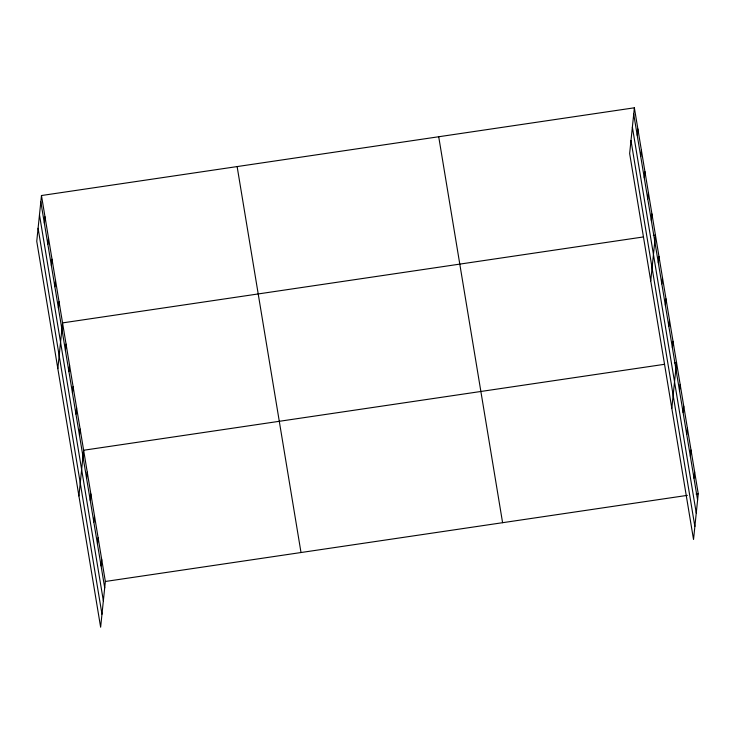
<?xml version="1.0" encoding="UTF-8"?>
<svg xmlns="http://www.w3.org/2000/svg" width="735" height="735" viewBox="0 0 735 735"><rect width="100%" height="100%" fill="white"/><g stroke="black" fill="none" stroke-linecap="round" stroke-linejoin="round"><path stroke-width="1.1" d="M41.472 195.528L36.75 241.255L100.631 627.203L105.353 581.477L41.472 195.528L634.369 107.797L698.25 493.745L693.528 539.472L629.647 153.523L634.369 107.797M44.33 223.082L44.991 216.761M47.848 244.314L48.501 237.984M51.358 265.537L52.01 259.207M54.877 286.769L55.529 280.439M58.387 307.993L59.039 301.662M57.826 368.612L62.558 322.895L643.492 236.936M65.415 350.448L66.067 344.118M68.925 371.671L69.586 365.35M72.443 392.903L73.096 386.573M75.953 414.127L76.605 407.796M79.472 435.359L80.124 429.029M78.911 495.978L83.634 450.252L664.578 364.294M86.601 478.457L87.254 472.127M90.221 500.324L90.874 493.993M93.841 522.199L94.493 515.869M97.461 544.065L98.113 537.735M101.081 565.932L101.733 559.611M637.227 135.359L637.888 129.029M640.745 156.583L641.398 150.252M644.255 177.815L644.907 171.485M647.774 199.038L648.426 192.708M651.284 220.261L651.936 213.94M650.723 280.889L655.455 235.163L653.277 235.485M658.312 262.717L658.964 256.386M661.822 283.949L662.474 277.619M665.34 305.172L665.993 298.842M668.85 326.404L669.502 320.074M672.36 347.627L673.021 341.297M671.808 408.247L676.531 362.53L674.353 362.851M679.498 390.726L680.151 384.396M683.118 412.592L683.77 406.271M686.738 434.468L687.39 428.137M690.358 456.334L691.01 450.004M693.978 478.209L694.63 471.879M105.353 581.477L687.381 495.353M696.073 494.067L698.25 493.745M633.717 114.127L697.598 500.076M632.376 127.127L696.256 513.076M630.988 140.523L694.869 526.471M438.712 136.747L502.593 522.695M237.129 166.579L301.01 552.527M40.82 201.859L104.701 587.807M39.479 214.859L103.359 600.807M38.091 228.254L101.972 614.203"/></g></svg>
